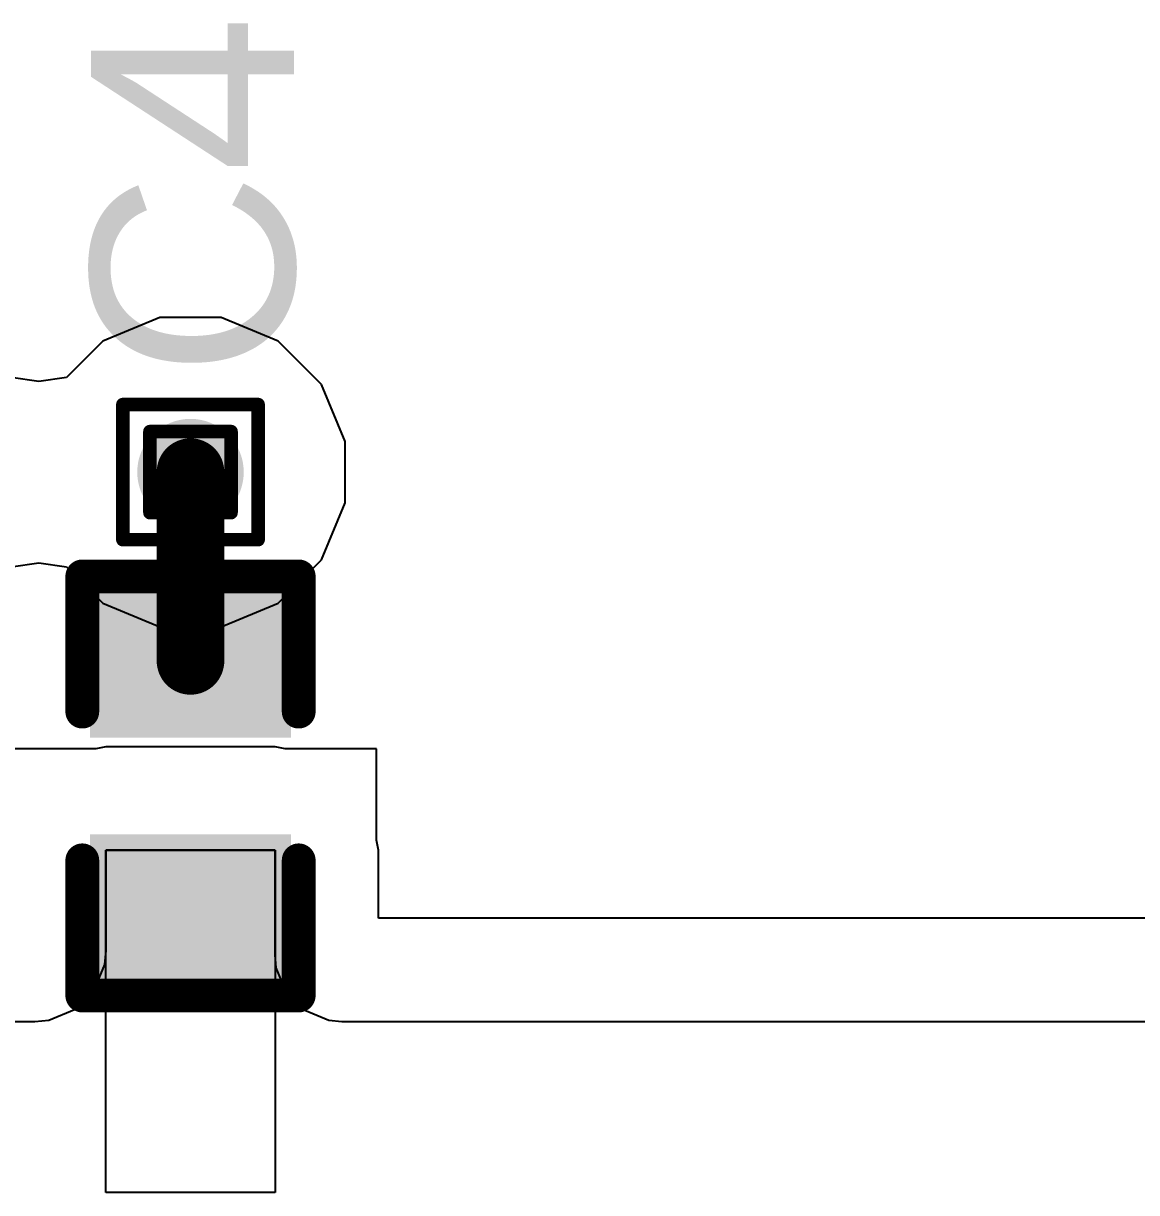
# Model space of a CAD drawing. Header units: inches. Extents: x -18 to 5357, y -8 to 5291.
# Drawn here: x 12.004 to 16.185, y 40.335 to 44.728 of the extents above; entities that cross this region are included whole.
import ezdxf

# ---------------------------------------------------------------- set-up
doc = ezdxf.new("R2010")
doc.units = ezdxf.units.IN
for name, color, linetype in [('Bottom Layer', 5, 'Continuous'), ('Drill Drawing', 1, 'Continuous'), ('Ground', 16, 'Continuous'), ('Power', 76, 'Continuous'), ('Top Layer', 1, 'Continuous'), ('Top Overlay', 2, 'Continuous'), ('Top Paste', 8, 'Continuous'), ('Top Solder', 216, 'Continuous'), ('Via Holes', 16, 'Continuous')]:
    doc.layers.add(name, color=color, linetype=linetype)
doc.styles.add('Arial', font='', dxfattribs={"height": 0.2})
doc.styles.get('Arial').set_extended_font_data('Arial')

# ---------------------------------------------------------------- blocks, each defined once
blk = doc.blocks.new('C___0402_138')
at = {"layer": 'Top Layer'}
for points in [[(-0.6985, -0.3175), (-0.6985, 0.3175), (-0.2413, 0.3175), (-0.2413, -0.3175)], [(0.2413, -0.3175), (0.2413, 0.3175), (0.6985, 0.3175), (0.6985, -0.3175)]]:
    blk.add_hatch(color=1, dxfattribs=at).paths.add_polyline_path(points)
at = {"layer": 'Top Paste'}
for points in [[(-0.6985, -0.3175), (-0.6985, 0.3175), (-0.2413, 0.3175), (-0.2413, -0.3175)], [(0.2413, -0.3175), (0.2413, 0.3175), (0.6985, 0.3175), (0.6985, -0.3175)]]:
    blk.add_hatch(color=8, dxfattribs=at).paths.add_polyline_path(points)
at = {"layer": 'Top Solder'}
for points in [[(-0.7585, -0.3775), (-0.7585, 0.3775), (-0.1813, 0.3775), (-0.1813, -0.3775)], [(0.1813, -0.3775), (0.1813, 0.3775), (0.7585, 0.3775), (0.7585, -0.3775)]]:
    blk.add_hatch(color=216, dxfattribs=at).paths.add_polyline_path(points)
at = {"layer": 'Top Overlay'}
for points in [[(-0.7874, -0.4064, 0.127, 0.127, 0), (-0.7874, 0.4064, 0.127, 0.127, 0)], [(-0.2794, 0.4064, 0.127, 0.127, 0), (-0.7874, 0.4064, 0.127, 0.127, 0)], [(0.7874, 0.4064, 0.127, 0.127, 0), (0.2794, 0.4064, 0.127, 0.127, 0)], [(0.7874, -0.4064, 0.127, 0.127, 0), (0.7874, 0.4064, 0.127, 0.127, 0)], [(-0.2794, -0.4064, 0.127, 0.127, 0), (-0.7874, -0.4064, 0.127, 0.127, 0)], [(0.2794, -0.4064, 0.127, 0.127, 0), (0.7874, -0.4064, 0.127, 0.127, 0)]]:
    blk.add_lwpolyline(points, format="xyseb", dxfattribs=at)
for points in [[(-0.8192, 0.4064, 0.0635, 0.0635, 1), (-0.7557, 0.4064, 0.0635, 0.0635, 1)], [(-0.8192, 0.4064, 0.0635, 0.0635, 1), (-0.7557, 0.4064, 0.0635, 0.0635, 1)], [(-0.3111, 0.4064, 0.0635, 0.0635, 1), (-0.2477, 0.4064, 0.0635, 0.0635, 1)], [(0.2477, 0.4064, 0.0635, 0.0635, 1), (0.3112, 0.4064, 0.0635, 0.0635, 1)], [(0.7556, 0.4064, 0.0635, 0.0635, 1), (0.8191, 0.4064, 0.0635, 0.0635, 1)], [(0.7556, 0.4064, 0.0635, 0.0635, 1), (0.8191, 0.4064, 0.0635, 0.0635, 1)], [(-0.8191, -0.4064, 0.0635, 0.0635, 1), (-0.7556, -0.4064, 0.0635, 0.0635, 1)], [(-0.8191, -0.4064, 0.0635, 0.0635, 1), (-0.7556, -0.4064, 0.0635, 0.0635, 1)], [(-0.3111, -0.4064, 0.0635, 0.0635, 1), (-0.2477, -0.4064, 0.0635, 0.0635, 1)], [(0.2477, -0.4064, 0.0635, 0.0635, 1), (0.3112, -0.4064, 0.0635, 0.0635, 1)], [(0.7556, -0.4064, 0.0635, 0.0635, 1), (0.8191, -0.4064, 0.0635, 0.0635, 1)], [(0.7556, -0.4064, 0.0635, 0.0635, 1), (0.8191, -0.4064, 0.0635, 0.0635, 1)]]:
    blk.add_lwpolyline(points, format="xyseb", close=True, dxfattribs=at)

msp = doc.modelspace()

# ---------------------------------------------------------------- hatches: boundary and pattern name
at = {"layer": 'Bottom Layer'}
h = msp.add_hatch(color=5, dxfattribs=at)
edge = h.paths.add_edge_path()
edge.add_arc((12.6318, 43.0424), 0.2, 0, 360)
at = {"layer": 'Ground'}
h = msp.add_hatch(color=16, dxfattribs=at)
edge = h.paths.add_edge_path()
edge.add_arc((12.6318, 43.0424), 0.2, 0, 360)
at = {"layer": 'Power'}
h = msp.add_hatch(color=76, dxfattribs=at)
edge = h.paths.add_edge_path()
edge.add_arc((12.6318, 43.0424), 0.2, 0, 360)
at = {"layer": 'Top Layer'}
h = msp.add_hatch(color=1, dxfattribs=at)
edge = h.paths.add_edge_path()
edge.add_arc((12.6318, 43.0424), 0.2, 0, 360)
at = {"layer": 'Via Holes'}
h = msp.add_hatch(color=7, dxfattribs=at)
edge = h.paths.add_edge_path()
edge.add_arc((12.6318, 43.0424), 0.1, 0, 360)

# ---------------------------------------------------------------- linework, layer by layer
at = {"layer": 'Drill Drawing'}
for points in [[(12.3778, 43.2964, 0.0508, 0.0508, 0), (12.8858, 43.2964, 0.0508, 0.0508, 0)], [(12.3778, 42.7884, 0.0508, 0.0508, 0), (12.3778, 43.2964, 0.0508, 0.0508, 0)], [(12.8858, 42.7884, 0.0508, 0.0508, 0), (12.8858, 43.2964, 0.0508, 0.0508, 0)], [(12.4794, 43.1948, 0.0508, 0.0508, 0), (12.7842, 43.1948, 0.0508, 0.0508, 0)], [(12.4794, 42.89, 0.0508, 0.0508, 0), (12.4794, 43.1948, 0.0508, 0.0508, 0)], [(12.7842, 42.89, 0.0508, 0.0508, 0), (12.7842, 43.1948, 0.0508, 0.0508, 0)], [(12.4794, 42.89, 0.0508, 0.0508, 0), (12.7842, 42.89, 0.0508, 0.0508, 0)], [(12.3778, 42.7884, 0.0508, 0.0508, 0), (12.8858, 42.7884, 0.0508, 0.0508, 0)]]:
    msp.add_lwpolyline(points, format="xyseb", dxfattribs=at)
for points in [[(12.3651, 43.2964, 0.0254, 0.0254, 1), (12.3905, 43.2964, 0.0254, 0.0254, 1)], [(12.3651, 43.2964, 0.0254, 0.0254, 1), (12.3905, 43.2964, 0.0254, 0.0254, 1)], [(12.8731, 43.2964, 0.0254, 0.0254, 1), (12.8985, 43.2964, 0.0254, 0.0254, 1)], [(12.8731, 43.2964, 0.0254, 0.0254, 1), (12.8985, 43.2964, 0.0254, 0.0254, 1)], [(12.4667, 43.1948, 0.0254, 0.0254, 1), (12.4921, 43.1948, 0.0254, 0.0254, 1)], [(12.4667, 43.1948, 0.0254, 0.0254, 1), (12.4921, 43.1948, 0.0254, 0.0254, 1)], [(12.7715, 43.1948, 0.0254, 0.0254, 1), (12.7969, 43.1948, 0.0254, 0.0254, 1)], [(12.7715, 43.1948, 0.0254, 0.0254, 1), (12.7969, 43.1948, 0.0254, 0.0254, 1)], [(12.4667, 42.89, 0.0254, 0.0254, 1), (12.4921, 42.89, 0.0254, 0.0254, 1)], [(12.4667, 42.89, 0.0254, 0.0254, 1), (12.4921, 42.89, 0.0254, 0.0254, 1)], [(12.7715, 42.89, 0.0254, 0.0254, 1), (12.7969, 42.89, 0.0254, 0.0254, 1)], [(12.7715, 42.89, 0.0254, 0.0254, 1), (12.7969, 42.89, 0.0254, 0.0254, 1)], [(12.3651, 42.7884, 0.0254, 0.0254, 1), (12.3905, 42.7884, 0.0254, 0.0254, 1)], [(12.3651, 42.7884, 0.0254, 0.0254, 1), (12.3905, 42.7884, 0.0254, 0.0254, 1)], [(12.8731, 42.7884, 0.0254, 0.0254, 1), (12.8985, 42.7884, 0.0254, 0.0254, 1)], [(12.8731, 42.7884, 0.0254, 0.0254, 1), (12.8985, 42.7884, 0.0254, 0.0254, 1)]]:
    msp.add_lwpolyline(points, format="xyseb", close=True, dxfattribs=at)
at = {"layer": 'Power'}
for p, q in [((12.5162, 43.6234), (12.3027, 43.5349)), ((12.7474, 43.6234), (12.5162, 43.6234)), ((12.9609, 43.5349), (12.7474, 43.6234)), ((12.3027, 43.5349), (12.1655, 43.3977)), ((13.1244, 43.3715), (12.9609, 43.5349)), ((12.0616, 43.3827), (11.9577, 43.3977)), ((12.1655, 43.3977), (12.0616, 43.3827)), ((13.2128, 43.158), (13.1244, 43.3715)), ((13.2128, 42.9268), (13.2128, 43.158)), ((13.1244, 42.7133), (13.2128, 42.9268)), ((12.9609, 42.5498), (13.1244, 42.7133)), ((11.9577, 42.6871), (12.0616, 42.7021)), ((12.0616, 42.7021), (12.1655, 42.6871)), ((12.1655, 42.6871), (12.3027, 42.5498)), ((12.3027, 42.5498), (12.5162, 42.4614)), ((12.7474, 42.4614), (12.9609, 42.5498)), ((12.5162, 42.4614), (12.7474, 42.4614))]:
    msp.add_line(p, q, dxfattribs=at)
at = {"layer": 'Top Layer'}
for p, q in [((12.2768, 42.0028), (11.9333, 42.0028)), ((12.3143, 42.0103), (12.2768, 42.0028)), ((12.9493, 42.0103), (12.3143, 42.0103)), ((12.9868, 42.0028), (12.9493, 42.0103)), ((13.3303, 42.0028), (12.9868, 42.0028)), ((13.3303, 41.6593), (13.3303, 42.0028)), ((13.3378, 41.6218), (13.3303, 41.6593)), ((12.9493, 41.6218), (12.3143, 41.6218)), ((12.3143, 41.6218), (12.3143, 41.2446)), ((12.3143, 40.3352), (12.3143, 41.6218)), ((12.3143, 41.6218), (12.9493, 41.6218)), ((12.9493, 41.2289), (12.9493, 41.6218)), ((12.9493, 41.6218), (12.9493, 40.3352)), ((13.3378, 41.3659), (13.3378, 41.6218)), ((16.5826, 41.3658), (13.3378, 41.3659)), ((12.3143, 41.2446), (12.3092, 41.1925)), ((12.9541, 41.1798), (12.9493, 41.2289)), ((12.9493, 41.2289), (12.9493, 41.2289)), ((12.3092, 41.1925), (12.2693, 41.0962)), ((12.9917, 41.0891), (12.9541, 41.1798)), ((12.2693, 41.0962), (12.1955, 41.0224)), ((13.0611, 41.0198), (12.9917, 41.0891)), ((12.1955, 41.0224), (12.0992, 40.9825)), ((13.1517, 40.9822), (13.0611, 41.0198)), ((12.0471, 40.9774), (8.9281, 40.9774)), ((12.0992, 40.9825), (12.0471, 40.9774)), ((12.0471, 40.9774), (12.0471, 40.9774)), ((13.2008, 40.9774), (13.1517, 40.9822)), ((16.5826, 40.9774), (13.2008, 40.9774)), ((12.9493, 40.3352), (12.3143, 40.3352))]:
    msp.add_line(p, q, dxfattribs=at)
msp.add_lwpolyline([(12.6318, 42.333, 0.254, 0.254, 0), (12.6318, 43.0424, 0.254, 0.254, 0)], format="xyseb", dxfattribs=at)
for points in [[(12.5683, 43.0424, 0.127, 0.127, 1), (12.6953, 43.0424, 0.127, 0.127, 1)], [(12.5683, 42.333, 0.127, 0.127, 1), (12.6953, 42.333, 0.127, 0.127, 1)]]:
    msp.add_lwpolyline(points, format="xyseb", close=True, dxfattribs=at)

# ---------------------------------------------------------------- block references
at = {"rotation": 270}
msp.add_blockref('C___0402_138', (12.6318, 41.8631), dxfattribs=at)

# ---------------------------------------------------------------- texts
at = {"layer": 'Top Overlay', "style": 'Arial'}
msp.add_text('C4', height=0.762, rotation=90, dxfattribs=at).set_placement((13.0205, 43.399))

doc.saveas('drawing.dxf')
